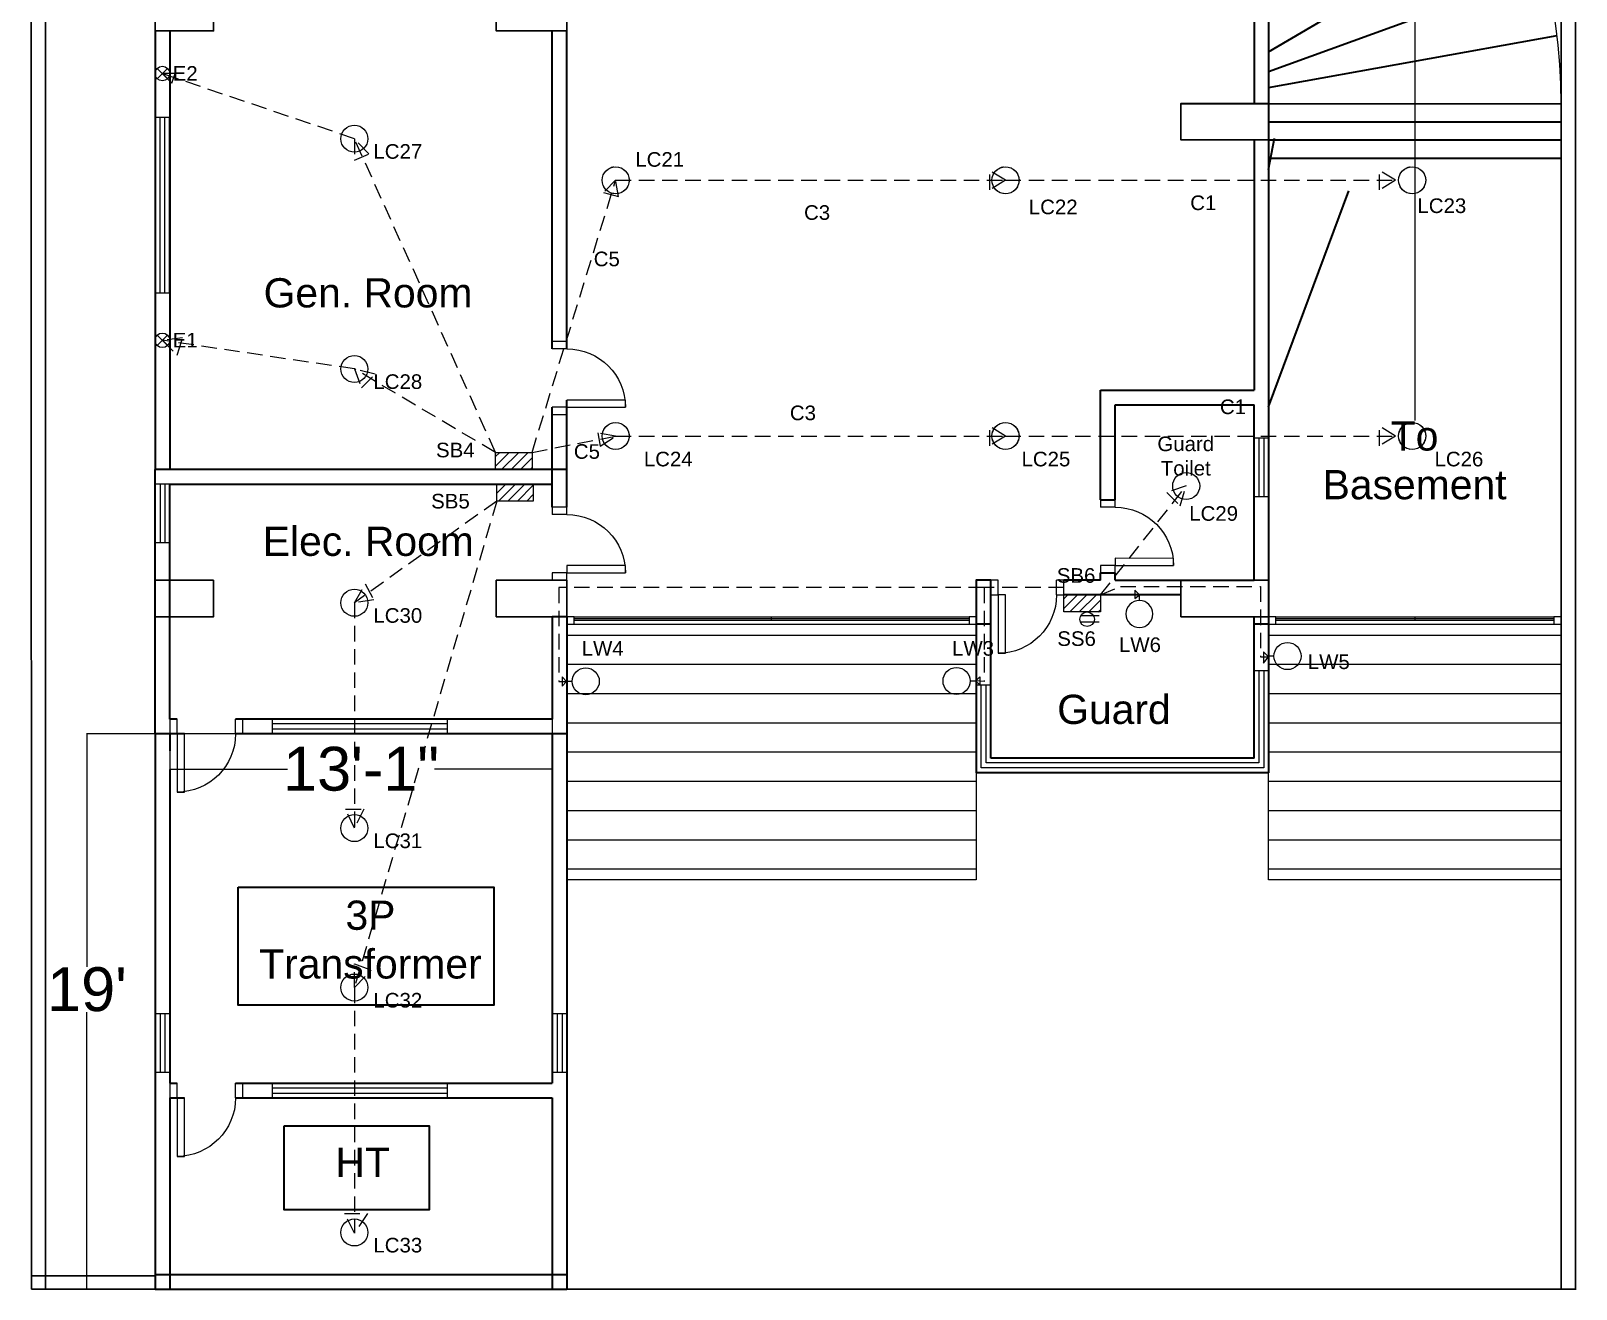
# Model space of a CAD drawing. Header units: inches. Extents: x 1065 to 31087, y 140 to 10961.
# Drawn here: x 1140 to 1774, y 1681 to 2198 of the extents above; entities that cross this region are included whole.
import ezdxf

# ---------------------------------------------------------------- set-up
doc = ezdxf.new("R2010")
doc.units = ezdxf.units.IN
doc.header["$MEASUREMENT"] = 0
doc.linetypes.add('DASHED2', pattern=[9.525, 6.35, -3.175])
for name, color, linetype, lineweight in [('1.Boundary & Pillar', 10, 'Continuous', 30), ('2.Walls', 255, 'Continuous', 35), ('3.Doors', 34, 'Continuous', 9), ('3.Glass', 134, 'Continuous', 5), ('3.Windows', 130, 'Continuous', 15), ('5.Fittings & Fixtures', 4, 'Continuous', 15), ('5.Fittings and Fixtures - Labels', 4, 'Continuous', 15), ('5.Switchboards', 210, 'Continuous', 9), ('5.Switchboards - Labels', 210, 'Continuous', 9), ('6.Text', 255, 'Continuous', 15), ('7.(Hidden) Board to Fixtures', 3, 'DASHED2', 20), ('8.(Hidden) Emergency Connections', 10, 'DASHED2', 20)]:
    doc.layers.add(name, color=color, linetype=linetype, lineweight=lineweight)
doc.layers.add('2.Slopes', color=255, linetype='Continuous')
doc.layers.add('4.Gates', color=50, linetype='Continuous')
doc.layers.get('8.(Hidden) Emergency Connections').off()
doc.styles.get("Standard").update_dxf_attribs({"font": 'arial.ttf', "height": 18})
doc.styles.add('Text 1', font='arial.ttf', dxfattribs={"height": 6})
doc.dimstyles.get("Standard").update_dxf_attribs({"dimtxt": 0.18, "dimasz": 0.18, "dimexe": 0.18, "dimexo": 0.0625, "dimgap": 0.09, "dimtad": 0, "dimtih": 1, "dimtoh": 1, "dimdec": 4, "dimzin": 0, "dimdsep": 46, "dimlunit": 4, "dimtxsty": 'Standard', "dimcen": 0.09, "dimadec": 0, "dimazin": 0, "dimtfac": 1, "dimtdec": 4, "dimtofl": 0, "dimtmove": 0, "dimatfit": 3, "dimfxl": 1, "dimtolj": 1, "dimtzin": 0, "dimarcsym": 0})

# ---------------------------------------------------------------- blocks, each defined once
blk = doc.blocks.new('col')
at = {"layer": '1.Boundary & Pillar', "linetype": 'Continuous'}
for points in [[(-433, 678), (-433, 663), (-457, 663), (-457, 678)], [(-291, 678), (-291, 663), (-320, 663), (-320, 678)], [(0, 678), (0, 663), (-36, 663), (-36, 678)], [(-433, 478.5), (-433, 463.5), (-457, 463.5), (-457, 478.5)], [(-303, 475.5), (-288, 475.5), (-288, 439.6), (-303, 439.6)], [(0, 451.6), (0, 436.6), (-36, 436.6), (-36, 451.6)], [(-433, 331.19), (-433, 316.19), (-457, 316.19), (-457, 331.19)], [(-288, 307.19), (-303, 307.19), (-303, 331.19), (-288, 331.19)], [(-433, 255.5), (-433, 240.5), (-457, 240.5), (-457, 255.5)], [(-288, 255.5), (-288, 240.5), (-317, 240.5), (-317, 255.5)], [(0, 210.75), (0, 195.75), (-36, 195.75), (-36, 210.75)], [(-433, 15), (-433, 0), (-457, 0), (-457, 15)], [(-288, 15), (-288, 0), (-317, 0), (-317, 15)], [(0, 15), (0, 0), (-36, 0), (-36, 15)]]:
    blk.add_lwpolyline(points, close=True, dxfattribs=at)
blk = doc.blocks.new('Light_CeilingK')
at = {"layer": '5.Fittings & Fixtures'}
blk.add_circle((0, 0), 5.55, dxfattribs=at)
blk = doc.blocks.new("Door 2'")
at = {"layer": '3.Doors'}
for p, q in [((3347, 873), (3347, 876)), ((3347, 876), (3353, 876)), ((3353, 876), (3353, 873)), ((3347, 873), (3353, 873)), ((3323, 849), (3323, 852)), ((3323, 852), (3347, 852)), ((3347, 852), (3347, 849)), ((3347, 849), (3323, 849)), ((3347, 846), (3347, 849)), ((3347, 849), (3353, 849)), ((3353, 846), (3347, 846)), ((3353, 849), (3353, 846))]:
    blk.add_line(p, q, dxfattribs=at)
blk.add_arc((3347, 849), 24, 90, 180, dxfattribs=at)
blk = doc.blocks.new("Window 2'")
at = {"layer": '3.Windows'}
for p, q in [((3245, 896), (3239, 896)), ((3239, 896), (3239, 872)), ((3241, 896), (3241, 872)), ((3243, 896), (3243, 872)), ((3245, 872), (3245, 896)), ((3239, 872), (3245, 872))]:
    blk.add_line(p, q, dxfattribs=at)
blk = doc.blocks.new('Socket 2P')
at = {"layer": '5.Fittings & Fixtures'}
for p, q in [((3553.4, 787.5), (3561, 787.5)), ((3553.17, 785), (3561, 785))]:
    blk.add_line(p, q, dxfattribs=at)
blk.add_circle((3556, 786), 3, dxfattribs=at)
blk = doc.blocks.new('LightW')
at = {"layer": '5.Fittings & Fixtures'}
blk.add_line((0, -2.3), (0, 0), dxfattribs=at)
blk.add_blockref('Light_CeilingK', (0, -7.85), dxfattribs=at)
blk = doc.blocks.new('*D89')
at = {"layer": '2.Walls', "color": 0, "lineweight": -2, "transparency": 16777216}
for p, q in [((1196.82, 1914.94), (1196.82, 1894.32)), ((1353.81, 1914.94), (1353.81, 1894.32)), ((1197, 1894.5), (1245.16, 1894.5)), ((1353.63, 1894.5), (1305.47, 1894.5))]:
    blk.add_line(p, q, dxfattribs=at)
at = {"layer": '2.Walls', "color": 0, "transparency": 16777216}
for points in [[(1197, 1894.53), (1197, 1894.47), (1196.82, 1894.5)], [(1353.63, 1894.53), (1353.63, 1894.47), (1353.81, 1894.5)]]:
    blk.add_solid(points, dxfattribs=at)
at = {"layer": 'Defpoints', "color": 0, "transparency": 16777216}
for p in [(1196.82, 1915), (1353.81, 1915), (1196.82, 1894.5)]:
    blk.add_point(p, dxfattribs=at)
at = {"layer": '2.Walls', "color": 0, "transparency": 16777216, "insert": (1275.32, 1894.5), "char_height": 18, "attachment_point": 5}
blk.add_mtext('\\A1;13\'-1"', dxfattribs=at)
blk = doc.blocks.new('*D90')
at = {"layer": '2.Walls', "color": 0, "lineweight": -2, "transparency": 16777216}
for p, q in [((1275.25, 1909), (1162.64, 1909)), ((1162.82, 1908.82), (1162.82, 1813.28)), ((1162.82, 1681.18), (1162.82, 1794.72)), ((1275.25, 1681), (1162.64, 1681))]:
    blk.add_line(p, q, dxfattribs=at)
at = {"layer": '2.Walls', "color": 0, "transparency": 16777216}
for points in [[(1162.79, 1908.82), (1162.85, 1908.82), (1162.82, 1909)], [(1162.79, 1681.18), (1162.85, 1681.18), (1162.82, 1681)]]:
    blk.add_solid(points, dxfattribs=at)
at = {"layer": 'Defpoints', "color": 0, "transparency": 16777216}
for p in [(1275.32, 1909), (1162.82, 1681), (1275.32, 1681)]:
    blk.add_point(p, dxfattribs=at)
at = {"layer": '2.Walls', "color": 0, "transparency": 16777216, "insert": (1162.82, 1804), "char_height": 18, "attachment_point": 5}
blk.add_mtext("\\A1;19'", dxfattribs=at)
blk = doc.blocks.new("Window 3'")
at = {"layer": '3.Windows'}
for p, q in [((3245, 876), (3239, 876)), ((3239, 876), (3239, 804)), ((3241, 876), (3241, 804)), ((3243, 804), (3243, 876)), ((3245, 804), (3245, 876)), ((3239, 804), (3245, 804))]:
    blk.add_line(p, q, dxfattribs=at)
blk = doc.blocks.new('Exhaust Fan')
at = {"layer": '5.Fittings & Fixtures'}
for p, q in [((1231.88, 2350.38), (1236.12, 2354.62)), ((1231.88, 2354.62), (1236.12, 2350.38))]:
    blk.add_line(p, q, dxfattribs=at)
blk.add_circle((1234, 2352.5), 3, dxfattribs=at)
blk = doc.blocks.new('Switchboard')
at = {"layer": '5.Switchboards'}
h = blk.add_hatch(dxfattribs=at)
h.set_pattern_fill('ANSI31', color=256, scale=22)
h.paths.add_polyline_path([(2518, 710), (2518, 717), (2503, 717), (2503, 710)])
blk.add_lwpolyline([(2503, 717), (2518, 717), (2518, 710), (2503, 710)], close=True, dxfattribs=at)

msp = doc.modelspace()

# ---------------------------------------------------------------- linework, layer by layer
at = {"layer": '1.Boundary & Pillar'}
msp.add_line((1190.81932, 1686.5001), (1139.81932, 1686.5001), dxfattribs=at)
at = {"layer": '1.Boundary & Pillar', "linetype": 'Continuous'}
msp.add_line((1773.99388, 1681.0001), (1139.9966, 1681.0001), dxfattribs=at)
msp.add_lwpolyline([(1139.9966, 1681.0001), (1139.8166, 2714.0001), (1773.81388, 2714.0001), (1773.81388, 1681.0001)], dxfattribs=at)
msp.add_lwpolyline([(1145.8166, 2708.0001), (1767.81388, 2708.0001), (1767.81388, 1681.0001), (1145.8166, 1681.0001)], close=True, dxfattribs=at)
at = {"layer": '2.Slopes'}
for p, q in [((1359.81388, 1949.5001), (1527.80514, 1949.5001)), ((1647.81388, 1949.5001), (1767.81388, 1949.5001)), ((1359.81388, 1937.5001), (1527.80514, 1937.5001)), ((1647.81388, 1937.5001), (1767.81388, 1937.5001)), ((1359.81388, 1925.5001), (1527.80514, 1925.5001)), ((1647.81388, 1925.5001), (1767.81388, 1925.5001)), ((1359.81388, 1913.5001), (1527.80514, 1913.5001)), ((1647.81388, 1913.5001), (1767.81388, 1913.5001)), ((1359.81388, 1901.5001), (1527.80514, 1901.5001)), ((1647.81388, 1901.5001), (1767.81388, 1901.5001)), ((1359.81388, 1889.5001), (1527.80514, 1889.5001)), ((1647.81388, 1889.5001), (1767.81388, 1889.5001)), ((1359.81388, 1877.5001), (1527.80514, 1877.5001)), ((1647.81388, 1877.5001), (1767.81388, 1877.5001)), ((1359.81388, 1865.5001), (1527.80514, 1865.5001)), ((1647.81388, 1865.5001), (1767.81388, 1865.5001)), ((1359.81388, 1853.5001), (1527.80514, 1853.5001)), ((1647.81388, 1853.5001), (1767.81388, 1853.5001))]:
    msp.add_line(p, q, dxfattribs=at)
for points in [[(1359.81388, 1954.00009), (1527.80514, 1954.00009), (1527.80514, 1849.0001), (1359.81388, 1849.0001)], [(1647.81388, 1954.00009), (1767.81388, 1954.00009), (1767.81388, 1849.0001), (1647.81388, 1849.0001)]]:
    msp.add_lwpolyline(points, close=True, dxfattribs=at)
at = {"layer": '2.Slopes', "linetype": 'Continuous'}
msp.add_arc((1526.1893, 2167.65911), 241.6246, 0.02157463, 59.77733845, dxfattribs=at)
at = {"layer": '2.Walls', "linetype": 'Continuous'}
for p, q in [((1641.81388, 2393.60352), (1641.81386, 2167.75009)), ((1647.81388, 2393.60352), (1647.81386, 2167.75009)), ((1647.81388, 2167.75009), (1647.81388, 1893.00184)), ((1641.81388, 2152.75009), (1641.81388, 2050.00184)), ((1578.7782, 2005.00184), (1578.7782, 2050.00184)), ((1578.7782, 2050.00184), (1641.81388, 2050.00184)), ((1584.7782, 2005.00184), (1584.7782, 2044.00184)), ((1584.7782, 2044.00184), (1641.81388, 2044.00184)), ((1641.81388, 1972.00184), (1641.81388, 2044.00184)), ((1359.81388, 2017.50555), (1190.8166, 2017.50555)), ((1196.8166, 1915.0001), (1196.8166, 2011.50555)), ((1196.8166, 2011.50555), (1353.81403, 2011.50555)), ((1578.7782, 2005.00184), (1584.7782, 2005.00184)), ((1578.7782, 1972.00184), (1578.7782, 1975.00184)), ((1578.7782, 1975.00184), (1584.7782, 1975.00184)), ((1584.7782, 1972.00184), (1584.7782, 1975.00184)), ((1533.7782, 1899.00184), (1533.7782, 1972.00184)), ((1611.81388, 1966.00184), (1563.77791, 1966.00169)), ((1578.7782, 1972.00176), (1563.7782, 1972.00169)), ((1578.7782, 1972.00184), (1578.7782, 1972.00176)), ((1584.7782, 1972.00184), (1641.81388, 1972.00184)), ((1359.81388, 1957.0001), (1353.81388, 1957.0001)), ((1353.81388, 1957.0001), (1353.81388, 1915.0001)), ((1533.7782, 1954.00009), (1527.77965, 1954.00009)), ((1641.81388, 1899.00184), (1641.81388, 1957.00184)), ((1647.81388, 1954.00009), (1641.81388, 1954.00009)), ((1647.81388, 1957.00009), (1647.81388, 1954.00009)), ((1199.8166, 1915.0001), (1196.8166, 1915.0001)), ((1353.81388, 1915.0001), (1223.8166, 1915.0001)), ((1641.81388, 1899.00184), (1533.7782, 1899.00184)), ((1647.81388, 1893.00184), (1527.80927, 1893.00184))]:
    msp.add_line(p, q, dxfattribs=at)
at = {"layer": '2.Walls'}
for p, q in [((1647.81386, 2188.92364), (1753.05208, 2250.81995)), ((1647.81386, 2180.84498), (1761.57217, 2222.22422)), ((1190.81388, 2197.50555), (1190.8166, 2017.50555)), ((1196.81388, 2197.50564), (1196.8166, 2017.50564)), ((1353.81398, 2067), (1353.81388, 2197.50555)), ((1359.81398, 2066.99971), (1359.81388, 2197.50555)), ((1647.81386, 2174.25953), (1766.18558, 2195.66322)), ((1611.81388, 2167.75009), (1767.81388, 2167.56813)), ((1647.81388, 2160.25009), (1767.81388, 2160.25009)), ((1647.81388, 2140.60723), (1650.20721, 2153.52836)), ((1647.81388, 2152.75009), (1767.81388, 2152.75009)), ((1647.81388, 2145.25009), (1767.81388, 2145.25009)), ((1647.81387, 2043.19944), (1680.74589, 2131.88662)), ((1353.81403, 2002.00039), (1353.81399, 2043)), ((1359.81403, 2002.0001), (1359.81399, 2045.99971)), ((1190.8166, 1909.0001), (1190.8166, 1902.00038)), ((1196.8166, 1909.0001), (1196.8166, 1902.0001)), ((1353.81388, 1909.0001), (1353.81388, 1765.5001)), ((1359.81388, 1909.0001), (1359.81388, 1681.0001)), ((1190.8166, 1902.00038), (1190.8166, 1736.00038)), ((1196.8166, 1894.3201), (1196.8166, 1765.5001)), ((1196.8166, 1765.5001), (1199.8166, 1765.5001)), ((1223.8166, 1765.5001), (1353.81388, 1765.5001)), ((1359.81388, 1765.5001), (1359.81932, 1765.5001)), ((1196.8166, 1759.5001), (1202.81632, 1759.5001)), ((1196.8166, 1759.5001), (1196.8166, 1736.0001)), ((1223.81632, 1759.5001), (1353.81388, 1759.5001)), ((1353.81388, 1759.5001), (1353.81388, 1681.0001)), ((1359.81388, 1759.5001), (1359.81932, 1759.5001)), ((1190.8166, 1736.00038), (1190.8166, 1681.0001)), ((1196.8166, 1736.0001), (1196.8166, 1681.0001)), ((1190.8166, 1687.0001), (1359.81388, 1687.0001)), ((1190.8166, 1681.0001), (1359.81388, 1681.0001))]:
    msp.add_line(p, q, dxfattribs=at)
at = {"layer": '2.Walls', "linetype": 'Continuous'}
for points in [[(1202.81632, 1909.0001), (1190.8166, 1909.0001), (1190.8166, 2017.50555)], [(1533.7782, 1972.00184), (1527.7782, 1972.00184), (1527.7782, 1957.00009), (1527.80927, 1893.00184)], [(1359.81388, 1957.0001), (1359.81388, 1909.0001), (1223.81631, 1909.0001)]]:
    msp.add_lwpolyline(points, dxfattribs=at)
at = {"layer": '2.Walls'}
for points in [[(1224.81932, 1846.0001), (1329.81932, 1846.0001), (1329.81932, 1797.5001), (1224.81932, 1797.5001)], [(1243.81932, 1748.0001), (1303.31932, 1748.0001), (1303.31932, 1713.5001), (1243.81932, 1713.5001)]]:
    msp.add_lwpolyline(points, close=True, dxfattribs=at)
at = {"layer": '3.Glass'}
for p, q in [((1641.81388, 1899.00184), (1641.81388, 1935.00184)), ((1641.81388, 1935.00184), (1647.81388, 1935.00184)), ((1643.81388, 1935.00184), (1643.81388, 1897.00184)), ((1645.81388, 1935.00184), (1645.81388, 1895.00184)), ((1647.81388, 1935.00184), (1647.81388, 1893.00184)), ((1527.81932, 1893.00184), (1527.81932, 1929.00184)), ((1527.81932, 1929.00184), (1533.7782, 1929.00184)), ((1529.81932, 1895.00184), (1529.81932, 1929.00184)), ((1531.81932, 1897.00184), (1531.81932, 1929.00184)), ((1533.7782, 1929.00184), (1533.7782, 1899.00184)), ((1643.81388, 1897.00184), (1531.81932, 1897.00184)), ((1533.7782, 1899.00184), (1641.81388, 1899.00184)), ((1647.81388, 1893.00184), (1527.81932, 1893.00184)), ((1647.81388, 1893.00184), (1527.81932, 1893.00184)), ((1647.81388, 1893.00184), (1527.81932, 1893.00184)), ((1645.81388, 1895.00184), (1529.81932, 1895.00184))]:
    msp.add_line(p, q, dxfattribs=at)
at = {"layer": '4.Gates'}
for p, q in [((1362.78636, 1956.25009), (1524.84684, 1956.25009)), ((1443.8166, 1955.50009), (1443.8166, 1957.00009)), ((1650.78636, 1956.25009), (1764.8414, 1956.25009)), ((1707.81388, 1957.00009), (1707.81388, 1955.50009))]:
    msp.add_line(p, q, dxfattribs=at)
for points in [[(1362.78636, 1957.00009), (1359.81388, 1957.00009), (1359.81388, 1954.00009), (1362.78636, 1954.00009)], [(1362.78636, 1957.00009), (1524.84684, 1957.00009), (1524.84684, 1955.50009), (1362.78636, 1955.50009)], [(1527.81932, 1957.00009), (1524.84684, 1957.00009), (1524.84684, 1954.00009), (1527.81932, 1954.00009)], [(1650.78636, 1957.00009), (1647.81388, 1957.00009), (1647.81388, 1954.00009), (1650.78636, 1954.00009)], [(1650.78636, 1957.00009), (1764.8414, 1957.00009), (1764.8414, 1955.50009), (1650.78636, 1955.50009)], [(1767.81388, 1957.00009), (1764.8414, 1957.00009), (1764.8414, 1954.00009), (1767.81388, 1954.00009)]]:
    msp.add_lwpolyline(points, close=True, dxfattribs=at)
at = {"layer": '5.Fittings & Fixtures', "linetype": 'Continuous'}
msp.add_line((1767.81388, 1849.0001), (1647.81388, 1849.0001), dxfattribs=at)
at = {"layer": '6.Text'}
msp.add_line((1707.81388, 2242.11856), (1707.81388, 2037.58198), dxfattribs=at)
at = {"layer": '7.(Hidden) Board to Fixtures'}
for p, q in [((1272.58992, 2153.25172), (1193.77228, 2180)), ((1193.77228, 2180), (1197.63614, 2176.13614)), ((1194.5, 2180), (1193.77228, 2180)), ((1199, 2180), (1194.5, 2180)), ((1197.63614, 2176.13614), (1199, 2180)), ((1330.5, 2024.5), (1272.58992, 2153.25172)), ((1272.58992, 2153.25172), (1272.58992, 2144.5)), ((1278.5, 2147), (1272.58992, 2153.25172)), ((1272.58992, 2144.5), (1278.5, 2147)), ((1539.81388, 2136.21495), (1533.31388, 2140.21495)), ((1533.31388, 2132.21495), (1533.31388, 2140.21495)), ((1699.81388, 2136.21495), (1693.31388, 2140.21495)), ((1693.31388, 2132.21495), (1693.31388, 2140.21495)), ((1345.5, 2024.5), (1379.81388, 2136.21495)), ((1379.81388, 2136.21495), (1374.79946, 2131.20054)), ((1374.79946, 2131.20054), (1381, 2129.5)), ((1379.81388, 2136.21495), (1539.81388, 2136.21495)), ((1381, 2129.5), (1379.81388, 2136.21495)), ((1539.81388, 2136.21495), (1533.31388, 2132.21495)), ((1539.81388, 2136.21495), (1699.81388, 2136.21495)), ((1699.81388, 2136.21495), (1693.31388, 2132.21495)), ((1202, 2071.5), (1193.77228, 2070.5)), ((1272.58992, 2058.75172), (1193.77228, 2070.5)), ((1193.77228, 2070.5), (1199.88614, 2064.38614)), ((1199.88614, 2064.38614), (1202, 2071.5)), ((1330.5, 2024.5), (1272.58992, 2058.75172)), ((1272.58992, 2058.75172), (1272.58992, 2058.75172)), ((1272.58992, 2058.75172), (1275.5, 2051)), ((1281.04225, 2056.54225), (1272.58992, 2058.75172)), ((1275.5, 2051), (1281.04225, 2056.54225)), ((1345.5, 2024.5), (1379.81388, 2031.21495)), ((1379.81388, 2031.21495), (1372.5, 2032.5)), ((1372.5, 2032.5), (1373.5, 2027)), ((1373.5, 2027), (1379.81388, 2031.21495)), ((1379.81388, 2031.21495), (1539.81388, 2031.21495)), ((1379.81388, 2031.21495), (1379.81388, 2031.21495)), ((1379.81388, 2031.21495), (1379.81388, 2031.21495)), ((1539.81388, 2031.21495), (1533.31388, 2035.21495)), ((1533.31388, 2027.21495), (1533.31388, 2035.21495)), ((1539.81388, 2031.21495), (1533.31388, 2027.21495)), ((1539.81388, 2031.21495), (1699.81388, 2031.21495)), ((1699.81388, 2031.21495), (1693.31388, 2035.21495)), ((1693.31388, 2027.21495), (1693.31388, 2035.21495)), ((1699.81388, 2031.21495), (1693.31388, 2027.21495)), ((1578.77791, 1966.00169), (1613.96873, 2010.70833)), ((1613.96873, 2010.70833), (1606, 2008)), ((1611.5, 2002.5), (1613.96873, 2010.70833)), ((1613.96873, 2010.70833), (1613.96873, 2010.70833)), ((1331, 2004.5), (1272.58992, 1804.80161)), ((1331, 2004.5), (1272.58992, 1962.75172)), ((1606, 2008), (1611.5, 2002.5)), ((1272.58992, 1962.75172), (1277, 1970.5)), ((1277, 1970.5), (1280.5, 1964)), ((1531, 1969.00169), (1356.5, 1969.00169)), ((1356.5, 1969.00169), (1356.5, 1930.5)), ((1563.77806, 1969.00169), (1531, 1969.00169)), ((1531, 1969.00169), (1531, 1930.5)), ((1563.77791, 1966.00169), (1563.77806, 1969.00169)), ((1578.77791, 1966.00169), (1594.77228, 1965.99987)), ((1578.77795, 1966.00174), (1587, 1969.5)), ((1587, 1969.5), (1644.5, 1969.5)), ((1594.77228, 1965.99987), (1592.88608, 1967.88608)), ((1592.88608, 1967.88608), (1592.88608, 1964.5)), ((1592.88608, 1964.5), (1594.77228, 1965.99987)), ((1644.5, 1969.5), (1644.5, 1940.5)), ((1280.5, 1964), (1272.58992, 1962.75172)), ((1272.58992, 1962.75172), (1272.58992, 1870.25172)), ((1647.81388, 1940.5), (1645.65694, 1942.65694)), ((1645.65694, 1942.65694), (1645.65694, 1938)), ((1644.5, 1940.5), (1647.81388, 1940.5)), ((1645.65694, 1938), (1647.81388, 1940.5)), ((1356.5, 1930.5), (1359.69025, 1930.5001)), ((1359.69025, 1930.5001), (1357.84518, 1932.34518)), ((1357.84518, 1932.34518), (1357.84518, 1928.5)), ((1357.84518, 1928.5), (1359.69025, 1930.5001)), ((1529.20941, 1929.00184), (1527.56286, 1930.64839)), ((1527.56721, 1930.64839), (1529.20941, 1932.29059)), ((1531, 1930.5), (1527.56721, 1930.64839)), ((1529.20941, 1932.29059), (1529.20941, 1929.00184)), ((1272.58992, 1870.25172), (1269, 1878)), ((1269, 1878), (1276.5, 1878)), ((1276.5, 1878), (1272.58992, 1870.25172)), ((1272.58992, 1804.80161), (1272.58992, 1814.5)), ((1272.58992, 1814.5), (1279.5, 1812)), ((1272.58992, 1804.80161), (1279.5, 1812)), ((1272.58992, 1804.80161), (1272.58992, 1704)), ((1272.58992, 1704), (1268.5, 1712)), ((1268.5, 1712), (1278, 1712)), ((1278, 1712), (1272.58992, 1704))]:
    msp.add_line(p, q, dxfattribs=at)
for centre in [(1379.81388, 2136.21495), (1539.81388, 2136.21495), (1706.72117, 2136.21495), (1379.81388, 2031.21495), (1539.81388, 2031.21495), (1706.72117, 2031.21495)]:
    msp.add_circle(centre, 5.55344, dxfattribs=at)

# ---------------------------------------------------------------- block references
at = {"layer": '1.Boundary & Pillar', "linetype": 'Continuous'}
msp.add_blockref('col', (1647.81388, 1957.00184), dxfattribs=at)
at = {"layer": '3.Doors', "xscale": -1}
for p, rotation in [((4706.7716, 1193.83763), 359.9972254405309), ((4931.73577, 1128.83961), 359.9972254405309), ((4706.7716, 1125.83802), 359.9972254405309), ((687.61583, -1380.95588), 269.9972254405308), ((350.65424, -1437.95762), 269.9972254405308), ((350.65424, -1587.45762), 269.9972254405308)]:
    msp.add_blockref("Door 2'", p, dxfattribs=dict(at, rotation=rotation))
at = {"layer": '3.Windows'}
for name, p in [("Window 3'", (-2048.23317, 1285.99988)), ("Window 2'", (-1597.18449, 1134.37597)), ("Window 2'", (-2048.18177, 1115.50555)), ("Window 2'", (-2048.18177, 898.0001)), ("Window 2'", (-1885.18449, 898.0001))]:
    msp.add_blockref(name, p, dxfattribs=at)
at = {"layer": '3.Windows', "rotation": 270}
for p in [(434.81648, 5154.0001), (434.81648, 5004.5001)]:
    msp.add_blockref("Window 3'", p, dxfattribs=at)
at = {"layer": '5.Fittings & Fixtures'}
for name, p in [('Exhaust Fan', (-40.22772, -172.5)), ('Light_CeilingK', (1272.58992, 2153.25172)), ('Light_CeilingK', (1379.81388, 2136.21495)), ('Light_CeilingK', (1539.81388, 2136.21495)), ('Light_CeilingK', (1706.72117, 2136.21495)), ('Exhaust Fan', (-40.22772, -282)), ('Light_CeilingK', (1272.58992, 2058.75172)), ('Light_CeilingK', (1379.81388, 2031.21495)), ('Light_CeilingK', (1539.81388, 2031.21495)), ('Light_CeilingK', (1706.72117, 2031.21495)), ('Light_CeilingK', (1613.96873, 2010.70833)), ('Light_CeilingK', (1272.58992, 1962.75172)), ('Socket 2P', (-1982.68068, 1170.0001)), ('Light_CeilingK', (1272.58992, 1870.25172)), ('Light_CeilingK', (1272.58992, 1804.80161)), ('Light_CeilingK', (1272.58992, 1704.25172))]:
    msp.add_blockref(name, p, dxfattribs=at)
at = {"layer": '5.Fittings & Fixtures', "xscale": -1}
msp.add_blockref('LightW', (1594.77228, 1965.99987), dxfattribs=at)
at = {"layer": '5.Fittings and Fixtures - Labels'}
for p, rotation in [((1647.69025, 1940.86746), 90), ((1359.69025, 1930.5001), 90), ((1527.56721, 1930.64839), 270)]:
    msp.add_blockref('LightW', p, dxfattribs=dict(at, rotation=rotation))
at = {"layer": '5.Switchboards'}
for p in [(-1172.5, 1307.5), (-1172, 1294.5), (-939.22209, 1249.00169)]:
    msp.add_blockref('Switchboard', p, dxfattribs=at)
at = {"layer": '8.(Hidden) Emergency Connections'}
for p in [(-1172.5, 1307.5), (-1172, 1294.5), (-939.22209, 1249.00169)]:
    msp.add_blockref('Switchboard', p, dxfattribs=at)

# ---------------------------------------------------------------- texts
at = {"layer": '5.Fittings and Fixtures - Labels', "char_height": 6, "attachment_point": 1, "style": 'Text 1'}
for s, width, insert in [('{\\fArial Baltic|b0|i0|c186|p34;E}2', 4, (1197.99914, 2183.06481)), ('{\\fArial Baltic|b0|i0|c186|p34;LC2}7', 17.5, (1280.38358, 2151.04225)), ('{\\fArial Baltic|b0|i0|c186|p34;LC}21', 17.5, (1387.87813, 2147.75711)), ('{\\fArial Baltic|b0|i0|c186|p34;LC}22', 17.5, (1549.37813, 2128.25711)), ('{\\fArial Baltic|b0|i0|c186|p34;LC}23', 17.5, (1708.87813, 2128.75711)), ('E1', 4, (1197.99914, 2073.56481)), ('{\\fArial Baltic|b0|i0|c186|p34;LC2}8', 17.5, (1280.38358, 2056.54225)), ('{\\fArial Baltic|b0|i0|c186|p34;LC}24', 17.5, (1391.37813, 2024.75711)), ('{\\fArial Baltic|b0|i0|c186|p34;LC}25', 17.5, (1546.37813, 2024.75711)), ('{\\fArial Baltic|b0|i0|c186|p34;LC}26', 17.5, (1715.87813, 2024.75711)), ('{\\fArial Baltic|b0|i0|c186|p34;LC2}9', 17.5, (1615.21294, 2002.41737)), ('{\\fArial Baltic|b0|i0|c186|p34;LC}30', 17.5, (1280.38358, 1960.54225)), ('{\\fArial Baltic|b0|i0|c186|p34;LW}4', 17.5, (1365.88358, 1947.04225)), ('{\\fArial Baltic|b0|i0|c186|p34;L}W{\\fArial Baltic|b0|i0|c186|p34;3}', 17.5, (1517.88358, 1947.04225)), ('{\\fArial Baltic|b0|i0|c186|p34;SS}6', 17.5, (1561.06426, 1951.04215)), ('{\\fArial Baltic|b0|i0|c186|p34;LW}6', 17.5, (1586.38358, 1948.54225)), ('{\\fArial Baltic|b0|i0|c186|p34;LW5}', 17.5, (1663.88358, 1941.54225)), ('{\\fArial Baltic|b0|i0|c186|p34;LC}31', 17.5, (1280.38358, 1868.04225)), ('{\\fArial Baltic|b0|i0|c186|p34;LC3}2', 17.5, (1280.38358, 1802.59215)), ('{\\fArial Baltic|b0|i0|c186|p34;LC}33', 17.5, (1280.38358, 1702.04225))]:
    msp.add_mtext_dynamic_manual_height_columns(s, width=width, gutter_width=60, heights=[0], dxfattribs=dict(at, insert=insert))
at = {"layer": '5.Switchboards - Labels', "char_height": 6, "attachment_point": 1, "style": 'Text 1'}
for s, insert in [('{\\fArial Baltic|b0|i0|c186|p34;SB}4', (1306.09266, 2028.46783)), ('{\\fArial Baltic|b0|i0|c186|p34;SB}5', (1304.09266, 2007.46783)), ('{\\fArial Baltic|b0|i0|c186|p34;SB}6', (1560.87086, 1976.96956))]:
    msp.add_mtext_dynamic_manual_height_columns(s, width=17.5, gutter_width=60, heights=[0], dxfattribs=dict(at, insert=insert))
at = {"layer": '6.Text', "attachment_point": 1, "style": 'Text 1'}
for s, width, heights, insert, char_height in [('Gen.{\\fArial Baltic|b0|i0|c186|p34; Room}', 85.9381631, [26.47233], (1235.31932, 2096.0001), 12), ('\\pxqc;{\\fArial Baltic|b0|i0|c186|p34;To} {\\fArial Baltic|b0|i0|c186|p34;Basement}', 34.4541146, [32.94977], (1690.47274, 2037.24635), 12), ('\\pxqc;Guard\\PToilet', 112.931124, [24.63947], (1557.31932, 2031.0001), 6), ('\\pxqc;{\\fArial Baltic|b0|i0|c186|p34;Elec. Room}', 85.9381631, [26.47233], (1235.31932, 1994.0001), 12), ('\\pxqc;Guard', 26, [0], (1571.31932, 1925.0001), 12), ('\\pxqc;3P \\PTransformer', 87.7019508, [36.60511], (1235.31932, 1840.5001), 12), ('HT', 85.9381631, [26.47233], (1264.81932, 1739.0001), 12)]:
    msp.add_mtext_dynamic_manual_height_columns(s, width=width, gutter_width=60, heights=heights, dxfattribs=dict(at, insert=insert, char_height=char_height))
at = {"layer": '7.(Hidden) Board to Fixtures', "char_height": 6, "attachment_point": 1, "style": 'Text 1'}
for s, insert in [('{\\fArial Baltic|b0|i0|c186|p34;C}3', (1457.13177, 2125.96378)), ('{\\fArial Baltic|b0|i0|c186|p34;C1}', (1615.63175, 2129.96374)), ('{\\fArial Baltic|b0|i0|c186|p34;C}5', (1370.81388, 2106.91385)), ('{\\fArial Baltic|b0|i0|c186|p34;C}3', (1451.31388, 2043.71495)), ('{\\fArial Baltic|b0|i0|c186|p34;C1}', (1627.81388, 2046.21495)), ('{\\fArial Baltic|b0|i0|c186|p34;C}5', (1362.65694, 2027.85748))]:
    msp.add_mtext_dynamic_manual_height_columns(s, width=10, gutter_width=60, heights=[0], dxfattribs=dict(at, insert=insert))

# ---------------------------------------------------------------- dimensions: what is measured, and where the dimension line sits
at = {"layer": '2.Walls'}
dim = msp.add_linear_dim(base=(1162.81932, 1681.0001), p1=(1275.31524, 1909.0001), p2=(1275.31524, 1681.0001), angle=90, dimstyle='Standard', dxfattribs=at)
dim.commit()
dim.dimension.update_dxf_attribs({"geometry": '*D90', "text_midpoint": (1162.81932, 1804.0001), "dimtype": 160})
dim = msp.add_linear_dim(base=(1196.8166, 1894.5001), p1=(1353.81388, 1915.0001), p2=(1196.8166, 1915.0001), dimstyle='Standard', dxfattribs=at)
dim.commit()
dim.dimension.update_dxf_attribs({"geometry": '*D89', "text_midpoint": (1275.31524, 1894.5001), "dimtype": 160})

doc.saveas('drawing.dxf')
